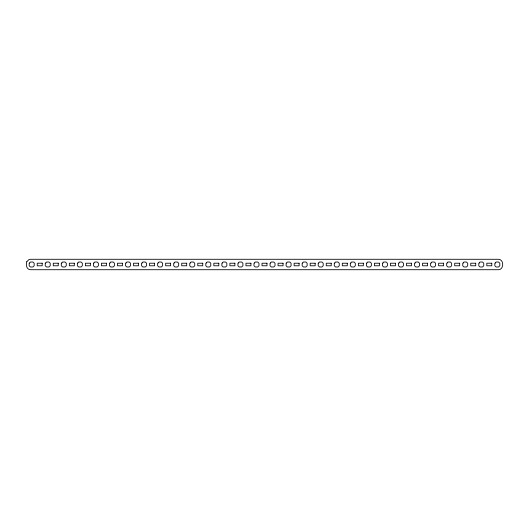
<?xml version="1.0" encoding="UTF-8"?>
<svg xmlns="http://www.w3.org/2000/svg" width="529" height="529" viewBox="0 0 529 529"><rect width="100%" height="100%" fill="white"/><g stroke="black" fill="none" stroke-linecap="round" stroke-linejoin="round"><path stroke-width="0.79" d="M26.767 261.736C25.776 264.798 26.424 269.625 30.464 269.717L498.536 269.717C504.097 269.585 504.097 259.415 498.536 259.283L30.464 259.283L28.903 259.6L26.767 261.736M29.697 262.986L29.181 263.257L29.181 265.743L30.424 266.986L32.91 266.986L34.16 265.743L34.16 263.257L32.91 262.014L30.424 262.014L29.697 262.986M45.752 262.986L45.236 263.257L45.236 265.743L46.479 266.986L48.972 266.986L50.215 265.743L50.215 263.257L48.972 262.014L46.479 262.014L45.752 262.986M61.807 262.986L61.291 263.257L61.291 265.743L62.541 266.986L65.027 266.986L66.27 265.743L66.27 263.257L65.027 262.014L62.541 262.014L61.807 262.986M77.869 262.986L77.353 263.257L77.353 265.743L78.596 266.986L81.082 266.986L82.332 265.743L82.332 263.257L81.082 262.014L78.596 262.014L77.869 262.986M93.924 262.986L93.408 263.257L93.408 265.743L94.651 266.986L97.144 266.986L98.387 265.743L98.387 263.257L97.144 262.014L94.651 262.014L93.924 262.986M109.979 262.986L109.463 263.257L109.463 265.743L110.713 266.986L113.199 266.986L114.443 265.743L114.443 263.257L113.199 262.014L110.713 262.014L109.979 262.986M126.041 262.986L125.525 263.257L125.525 265.743L126.768 266.986L129.255 266.986L130.504 265.743L130.504 263.257L129.255 262.014L126.768 262.014L126.041 262.986M142.096 262.986L141.58 263.257L141.58 265.743L142.823 266.986L145.316 266.986L146.559 265.743L146.559 263.257L145.316 262.014L142.823 262.014L142.096 262.986M158.151 262.986L157.635 263.257L157.635 265.743L158.885 266.986L161.371 266.986L162.615 265.743L162.615 263.257L161.371 262.014L158.885 262.014L158.151 262.986M174.213 262.986L173.697 263.257L173.697 265.743L174.94 266.986L177.427 266.986L178.676 265.743L178.676 263.257L177.427 262.014L174.94 262.014L174.213 262.986M190.268 262.986L189.752 263.257L189.752 265.743L190.995 266.986L193.488 266.986L194.732 265.743L194.732 263.257L193.488 262.014L190.995 262.014L190.268 262.986M206.323 262.986L205.807 263.257L205.807 265.743L207.057 266.986L209.544 266.986L210.787 265.743L210.787 263.257L209.544 262.014L207.057 262.014L206.323 262.986M222.385 262.986L221.869 263.257L221.869 265.743L223.112 266.986L225.599 266.986L226.848 265.743L226.848 263.257L225.599 262.014L223.112 262.014L222.385 262.986M238.44 262.986L237.924 263.257L237.924 265.743L239.168 266.986L241.66 266.986L242.904 265.743L242.904 263.257L241.66 262.014L239.168 262.014L238.44 262.986M254.495 262.986L253.98 263.257L253.98 265.743L255.229 266.986L257.716 266.986L258.959 265.743L258.959 263.257L257.716 262.014L255.229 262.014L254.495 262.986M270.557 262.986L270.041 263.257L270.041 265.743L271.284 266.986L273.771 266.986L275.02 265.743L275.02 263.257L273.771 262.014L271.284 262.014L270.557 262.986M286.612 262.986L286.096 263.257L286.096 265.743L287.34 266.986L289.832 266.986L291.076 265.743L291.076 263.257L289.832 262.014L287.34 262.014L286.612 262.986M302.667 262.986L302.152 263.257L302.152 265.743L303.401 266.986L305.888 266.986L307.131 265.743L307.131 263.257L305.888 262.014L303.401 262.014L302.667 262.986M318.729 262.986L318.213 263.257L318.213 265.743L319.456 266.986L321.943 266.986L323.193 265.743L323.193 263.257L321.943 262.014L319.456 262.014L318.729 262.986M334.784 262.986L334.268 263.257L334.268 265.743L335.512 266.986L338.005 266.986L339.248 265.743L339.248 263.257L338.005 262.014L335.512 262.014L334.784 262.986M350.839 262.986L350.324 263.257L350.324 265.743L351.573 266.986L354.06 266.986L355.303 265.743L355.303 263.257L354.06 262.014L351.573 262.014L350.839 262.986M366.901 262.986L366.385 263.257L366.385 265.743L367.629 266.986L370.115 266.986L371.365 265.743L371.365 263.257L370.115 262.014L367.629 262.014L366.901 262.986M382.956 262.986L382.441 263.257L382.441 265.743L383.684 266.986L386.177 266.986L387.42 265.743L387.42 263.257L386.177 262.014L383.684 262.014L382.956 262.986M399.011 262.986L398.496 263.257L398.496 265.743L399.745 266.986L402.232 266.986L403.475 265.743L403.475 263.257L402.232 262.014L399.745 262.014L399.011 262.986M415.073 262.986L414.557 263.257L414.557 265.743L415.801 266.986L418.287 266.986L419.537 265.743L419.537 263.257L418.287 262.014L415.801 262.014L415.073 262.986M431.128 262.986L430.613 263.257L430.613 265.743L431.856 266.986L434.349 266.986L435.592 265.743L435.592 263.257L434.349 262.014L431.856 262.014L431.128 262.986M447.184 262.986L446.668 263.257L446.668 265.743L447.918 266.986L450.404 266.986L451.647 265.743L451.647 263.257L450.404 262.014L447.918 262.014L447.184 262.986M463.245 262.986L462.73 263.257L462.73 265.743L463.973 266.986L466.459 266.986L467.709 265.743L467.709 263.257L466.459 262.014L463.973 262.014L463.245 262.986M479.3 262.986L478.785 263.257L478.785 265.743L480.028 266.986L482.521 266.986L483.764 265.743L483.764 263.257L482.521 262.014L480.028 262.014L479.3 262.986M495.356 262.986L494.84 263.257L494.84 265.743L496.09 266.986L498.576 266.986L499.819 265.743L499.819 263.257L498.576 262.014L496.09 262.014L495.356 262.986M42.188 263.217L37.209 263.217L37.209 265.783L42.188 265.783L42.188 263.217M58.243 263.217L53.264 263.217L53.264 265.783L58.243 265.783L58.243 263.217M74.298 263.217L69.325 263.217L69.325 265.783L74.298 265.783L74.298 263.217M90.36 263.217L85.381 263.217L85.381 265.783L90.36 265.783L90.36 263.217M106.415 263.217L101.436 263.217L101.436 265.783L106.415 265.783L106.415 263.217M122.47 263.217L117.498 263.217L117.498 265.783L122.47 265.783L122.47 263.217M138.532 263.217L133.553 263.217L133.553 265.783L138.532 265.783L138.532 263.217M154.587 263.217L149.608 263.217L149.608 265.783L154.587 265.783L154.587 263.217M170.642 263.217L165.67 263.217L165.67 265.783L170.642 265.783L170.642 263.217M186.704 263.217L181.725 263.217L181.725 265.783L186.704 265.783L186.704 263.217M202.759 263.217L197.78 263.217L197.78 265.783L202.759 265.783L202.759 263.217M218.814 263.217L213.842 263.217L213.842 265.783L218.814 265.783L218.814 263.217M234.876 263.217L229.897 263.217L229.897 265.783L234.876 265.783L234.876 263.217M250.931 263.217L245.952 263.217L245.952 265.783L250.931 265.783L250.931 263.217M266.986 263.217L262.014 263.217L262.014 265.783L266.986 265.783L266.986 263.217M283.048 263.217L278.069 263.217L278.069 265.783L283.048 265.783L283.048 263.217M299.103 263.217L294.124 263.217L294.124 265.783L299.103 265.783L299.103 263.217M315.158 263.217L310.186 263.217L310.186 265.783L315.158 265.783L315.158 263.217M331.22 263.217L326.241 263.217L326.241 265.783L331.22 265.783L331.22 263.217M347.275 263.217L342.296 263.217L342.296 265.783L347.275 265.783L347.275 263.217M363.33 263.217L358.358 263.217L358.358 265.783L363.33 265.783L363.33 263.217M379.392 263.217L374.413 263.217L374.413 265.783L379.392 265.783L379.392 263.217M395.447 263.217L390.468 263.217L390.468 265.783L395.447 265.783L395.447 263.217M411.502 263.217L406.53 263.217L406.53 265.783L411.502 265.783L411.502 263.217M427.564 263.217L422.585 263.217L422.585 265.783L427.564 265.783L427.564 263.217M443.619 263.217L438.64 263.217L438.64 265.783L443.619 265.783L443.619 263.217M459.675 263.217L454.702 263.217L454.702 265.783L459.675 265.783L459.675 263.217M475.736 263.217L470.757 263.217L470.757 265.783L475.736 265.783L475.736 263.217M491.791 263.217L486.812 263.217L486.812 265.783L491.791 265.783L491.791 263.217"/></g></svg>
